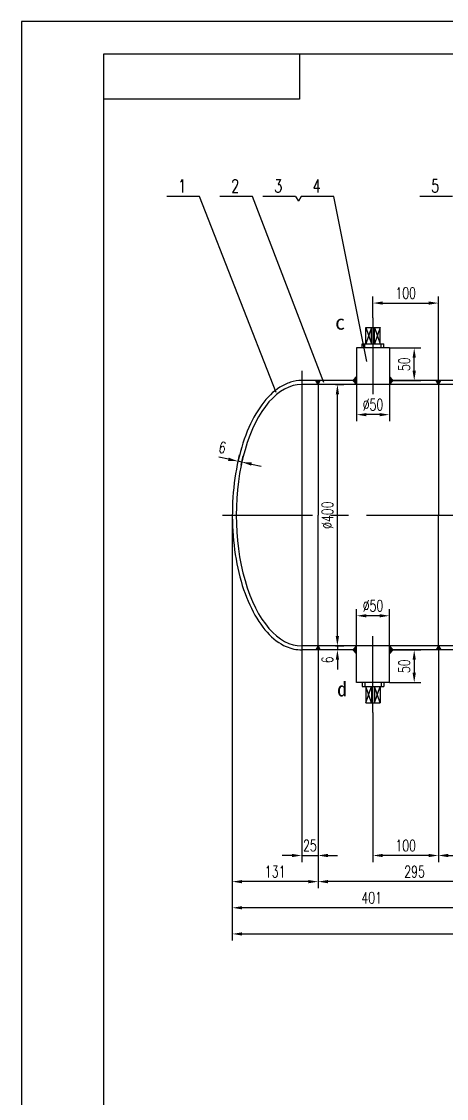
# Model space of a CAD drawing. Extents: x -330 to 591, y 748 to 1407.
# Drawn here: x -329.7 to -199.8, y 1077.6 to 1407.1 of the extents above; entities that cross this region are included whole.
import ezdxf

# ---------------------------------------------------------------- set-up
doc = ezdxf.new("R2010")
doc.units = 0
doc.header["$LTSCALE"] = 11
doc.header["$MEASUREMENT"] = 0
doc.linetypes.add('CENTER', pattern=[2, 1.25, -0.25, 0.25, -0.25])
doc.layers.get('DEFPOINTS').update_dxf_attribs({"linetype": 'CONTINUOUS'})
doc.layers.add('1', color=1, linetype='CONTINUOUS')
doc.layers.add('6', color=1, linetype='CENTER')
doc.styles.add('HZTXT', font='romans.shx', dxfattribs={"width": 0.7, "bigfont": 'hzj.shx'})
doc.styles.get("Standard").update_dxf_attribs({"font": 'SimSun.ttf', "width": 0.7})
doc.dimstyles.get("Standard").update_dxf_attribs({"dimtxt": 0.18, "dimasz": 0.18, "dimexe": 0.18, "dimexo": 0.0625, "dimgap": 0.09, "dimtad": 0, "dimtih": 1, "dimtoh": 1, "dimdec": 4, "dimzin": 0, "dimdsep": 46, "dimtxsty": 'Standard', "dimcen": 0.09, "dimadec": 0, "dimazin": 0, "dimtfac": 1, "dimtdec": 4, "dimtofl": 0, "dimtmove": 0, "dimatfit": 3, "dimfxl": 0, "dimtolj": 1, "dimtzin": 0, "dimarcsym": 0})

# ---------------------------------------------------------------- blocks, each defined once
blk = doc.blocks.new('*D127')
at = {"layer": '1', "color": 4}
for p, q in [((364.54, 1181.74), (364.54, 1125.89)), ((-265.26, 1146.72), (-265.26, 1125.89)), ((-262.26, 1127.89), (361.54, 1127.89))]:
    blk.add_line(p, q, dxfattribs=at)
for points in [[(-262.26, 1128.39), (-262.26, 1127.39), (-265.26, 1127.89)], [(361.54, 1128.39), (361.54, 1127.39), (364.54, 1127.89)]]:
    blk.add_solid(points, dxfattribs=at)
at = {"layer": 'DEFPOINTS', "color": 0}
for p in [(364.54, 1181.74), (-265.26, 1146.72), (364.54, 1127.89)]:
    blk.add_point(p, dxfattribs=at)
at = {"layer": '1', "color": 4, "insert": (49.64, 1130.94), "char_height": 3.5, "attachment_point": 5, "style": 'HZTXT'}
blk.add_mtext('\\A1;~4000', dxfattribs=at)
blk = doc.blocks.new('*D55')
at = {"layer": '1', "color": 4}
for p, q in [((-222.26, 1316.4), (-222.26, 1322.91)), ((-202.26, 1296), (-202.26, 1322.91)), ((-219.26, 1320.91), (-205.26, 1320.91))]:
    blk.add_line(p, q, dxfattribs=at)
for points in [[(-219.26, 1321.41), (-219.26, 1320.41), (-222.26, 1320.91)], [(-205.26, 1321.41), (-205.26, 1320.41), (-202.26, 1320.91)]]:
    blk.add_solid(points, dxfattribs=at)
at = {"layer": 'DEFPOINTS', "color": 0}
for p in [(-202.26, 1320.91), (-222.26, 1316.4), (-202.26, 1296)]:
    blk.add_point(p, dxfattribs=at)
at = {"layer": '1', "color": 4, "insert": (-212.26, 1323.96), "char_height": 3.5, "attachment_point": 5, "style": 'HZTXT'}
blk.add_mtext('\\A1;100', dxfattribs=at)
blk = doc.blocks.new('*D51')
at = {"layer": '1', "color": 4}
for p, q in [((-202.26, 1216), (-202.26, 1149.89)), ((-180.06, 1210.5), (-180.06, 1149.89)), ((-199.26, 1151.89), (-183.06, 1151.89))]:
    blk.add_line(p, q, dxfattribs=at)
for points in [[(-199.26, 1152.39), (-199.26, 1151.39), (-202.26, 1151.89)], [(-183.06, 1152.39), (-183.06, 1151.39), (-180.06, 1151.89)]]:
    blk.add_solid(points, dxfattribs=at)
at = {"layer": 'DEFPOINTS', "color": 0}
for p in [(-202.26, 1216), (-180.06, 1210.5), (-180.06, 1151.89)]:
    blk.add_point(p, dxfattribs=at)
at = {"layer": '1', "color": 4, "insert": (-191.16, 1154.94), "char_height": 3.5, "attachment_point": 5, "style": 'HZTXT'}
blk.add_mtext('\\A1;111', dxfattribs=at)
blk = doc.blocks.new('*D50')
at = {"layer": '1', "color": 4}
for p, q in [((-202.26, 1216), (-202.26, 1149.89)), ((-222.26, 1195.6), (-222.26, 1149.89)), ((-205.26, 1151.89), (-219.26, 1151.89))]:
    blk.add_line(p, q, dxfattribs=at)
for points in [[(-219.26, 1152.39), (-219.26, 1151.39), (-222.26, 1151.89)], [(-205.26, 1152.39), (-205.26, 1151.39), (-202.26, 1151.89)]]:
    blk.add_solid(points, dxfattribs=at)
at = {"layer": 'DEFPOINTS', "color": 0}
for p in [(-202.26, 1216), (-222.26, 1195.6), (-222.26, 1151.89)]:
    blk.add_point(p, dxfattribs=at)
at = {"layer": '1', "color": 4, "insert": (-212.26, 1154.94), "char_height": 3.5, "attachment_point": 5, "style": 'HZTXT'}
blk.add_mtext('\\A1;100', dxfattribs=at)
blk = doc.blocks.new('*D49')
at = {"layer": '1', "color": 4}
for p, q in [((-239.06, 1216), (-239.06, 1141.89)), ((-180.06, 1149.89), (-180.06, 1141.89)), ((-183.06, 1143.89), (-236.06, 1143.89))]:
    blk.add_line(p, q, dxfattribs=at)
for points in [[(-236.06, 1144.39), (-236.06, 1143.39), (-239.06, 1143.89)], [(-183.06, 1144.39), (-183.06, 1143.39), (-180.06, 1143.89)]]:
    blk.add_solid(points, dxfattribs=at)
at = {"layer": 'DEFPOINTS', "color": 0}
for p in [(-239.06, 1216), (-180.06, 1149.89), (-239.06, 1143.89)]:
    blk.add_point(p, dxfattribs=at)
at = {"layer": '1', "color": 4, "insert": (-209.56, 1146.94), "char_height": 3.5, "attachment_point": 5, "style": 'HZTXT'}
blk.add_mtext('\\A1;295', dxfattribs=at)
blk = doc.blocks.new('*D48')
at = {"layer": '1', "color": 4}
for p, q in [((-239.06, 1216), (-239.06, 1149.89)), ((-244.06, 1211.8), (-244.06, 1149.89)), ((-247.06, 1151.89), (-250.06, 1151.89)), ((-244.06, 1151.89), (-239.06, 1151.89)), ((-236.06, 1151.89), (-233.06, 1151.89))]:
    blk.add_line(p, q, dxfattribs=at)
for points in [[(-247.06, 1152.39), (-247.06, 1151.39), (-244.06, 1151.89)], [(-236.06, 1152.39), (-236.06, 1151.39), (-239.06, 1151.89)]]:
    blk.add_solid(points, dxfattribs=at)
at = {"layer": 'DEFPOINTS', "color": 0}
for p in [(-239.06, 1216), (-244.06, 1211.8), (-239.06, 1151.89)]:
    blk.add_point(p, dxfattribs=at)
at = {"layer": '1', "color": 4, "insert": (-241.56, 1154.94), "char_height": 3.5, "attachment_point": 5, "style": 'HZTXT'}
blk.add_mtext('\\A1;25', dxfattribs=at)
blk = doc.blocks.new('*D47')
at = {"layer": '1', "color": 4}
for p, q in [((-265.26, 1256), (-265.26, 1133.89)), ((-180.06, 1210.5), (-180.06, 1133.89)), ((-183.06, 1135.89), (-262.26, 1135.89))]:
    blk.add_line(p, q, dxfattribs=at)
for points in [[(-262.26, 1136.39), (-262.26, 1135.39), (-265.26, 1135.89)], [(-183.06, 1136.39), (-183.06, 1135.39), (-180.06, 1135.89)]]:
    blk.add_solid(points, dxfattribs=at)
at = {"layer": 'DEFPOINTS', "color": 0}
for p in [(-265.26, 1256), (-180.06, 1210.5), (-265.26, 1135.89)]:
    blk.add_point(p, dxfattribs=at)
at = {"layer": '1', "color": 4, "insert": (-222.66, 1138.94), "char_height": 3.5, "attachment_point": 5, "style": 'HZTXT'}
blk.add_mtext('\\A1;401', dxfattribs=at)
blk = doc.blocks.new('*D46')
at = {"layer": '1', "color": 4}
for p, q in [((-265.26, 1256), (-265.26, 1141.89)), ((-239.06, 1216), (-239.06, 1141.89)), ((-242.06, 1143.89), (-262.26, 1143.89))]:
    blk.add_line(p, q, dxfattribs=at)
for points in [[(-262.26, 1144.39), (-262.26, 1143.39), (-265.26, 1143.89)], [(-242.06, 1144.39), (-242.06, 1143.39), (-239.06, 1143.89)]]:
    blk.add_solid(points, dxfattribs=at)
at = {"layer": 'DEFPOINTS', "color": 0}
for p in [(-265.26, 1256), (-239.06, 1216), (-265.26, 1143.89)]:
    blk.add_point(p, dxfattribs=at)
at = {"layer": '1', "color": 4, "insert": (-252.16, 1146.94), "char_height": 3.5, "attachment_point": 5, "style": 'HZTXT'}
blk.add_mtext('\\A1;131', dxfattribs=at)
blk = doc.blocks.new('*D45')
at = {"layer": '1', "color": 4}
for p, q in [((-233.77, 1296), (-231.14, 1296)), ((-233.14, 1219), (-233.14, 1293)), ((-233.77, 1216), (-231.14, 1216))]:
    blk.add_line(p, q, dxfattribs=at)
for points in [[(-233.64, 1293), (-232.64, 1293), (-233.14, 1296)], [(-233.64, 1219), (-232.64, 1219), (-233.14, 1216)]]:
    blk.add_solid(points, dxfattribs=at)
at = {"layer": 'DEFPOINTS', "color": 0}
for p in [(-233.77, 1296), (-233.14, 1296), (-233.77, 1216)]:
    blk.add_point(p, dxfattribs=at)
at = {"layer": '1', "color": 4, "insert": (-236.19, 1256), "char_height": 3.5, "attachment_point": 5, "rotation": 90, "style": 'HZTXT'}
blk.add_mtext('\\A1;%%C400', dxfattribs=at)
blk = doc.blocks.new('*D44')
at = {"layer": '1', "color": 4}
for p, q in [((-233.14, 1219), (-233.14, 1222)), ((-233.77, 1216), (-231.14, 1216)), ((-233.14, 1216), (-233.14, 1214.8)), ((-233, 1214.8), (-235.14, 1214.8)), ((-233.14, 1211.8), (-233.14, 1208.8))]:
    blk.add_line(p, q, dxfattribs=at)
for points in [[(-233.64, 1219), (-232.64, 1219), (-233.14, 1216)], [(-233.64, 1211.8), (-232.64, 1211.8), (-233.14, 1214.8)]]:
    blk.add_solid(points, dxfattribs=at)
at = {"layer": 'DEFPOINTS', "color": 0}
for p in [(-233.77, 1216), (-233.14, 1214.8), (-233, 1214.8)]:
    blk.add_point(p, dxfattribs=at)
at = {"layer": '1', "color": 4, "insert": (-236.19, 1211.74), "char_height": 3.5, "attachment_point": 5, "rotation": 90, "style": 'HZTXT'}
blk.add_mtext('\\A1;6', dxfattribs=at)
blk = doc.blocks.new('*D43')
at = {"layer": '1', "color": 4}
for p, q in [((-216.06, 1214.8), (-207.66, 1214.8)), ((-209.66, 1211.8), (-209.66, 1207.8)), ((-217.26, 1204.8), (-207.66, 1204.8))]:
    blk.add_line(p, q, dxfattribs=at)
for points in [[(-210.16, 1211.8), (-209.16, 1211.8), (-209.66, 1214.8)], [(-210.16, 1207.8), (-209.16, 1207.8), (-209.66, 1204.8)]]:
    blk.add_solid(points, dxfattribs=at)
at = {"layer": 'DEFPOINTS', "color": 0}
for p in [(-216.06, 1214.8), (-217.26, 1204.8), (-209.66, 1204.8)]:
    blk.add_point(p, dxfattribs=at)
at = {"layer": '1', "color": 4, "insert": (-212.71, 1209.8), "char_height": 3.5, "attachment_point": 5, "rotation": 90, "style": 'HZTXT'}
blk.add_mtext('\\A1;50', dxfattribs=at)
blk = doc.blocks.new('*D42')
at = {"layer": '1', "color": 4, "lineweight": -2}
for p, q in [((-227.26, 1216), (-227.26, 1227.23)), ((-217.26, 1216), (-217.26, 1227.23)), ((-220.26, 1225.23), (-224.26, 1225.23))]:
    blk.add_line(p, q, dxfattribs=at)
at = {"layer": '1', "color": 4}
for points in [[(-224.26, 1225.73), (-224.26, 1224.73), (-227.26, 1225.23)], [(-220.26, 1225.73), (-220.26, 1224.73), (-217.26, 1225.23)]]:
    blk.add_solid(points, dxfattribs=at)
at = {"layer": 'DEFPOINTS', "color": 0}
for p in [(-227.26, 1225.23), (-227.26, 1215.95), (-217.26, 1215.95)]:
    blk.add_point(p, dxfattribs=at)
at = {"layer": '1', "color": 4, "insert": (-222.26, 1228.28), "char_height": 3.5, "attachment_point": 5, "style": 'HZTXT'}
blk.add_mtext('\\A1;%%C50', dxfattribs=at)
blk = doc.blocks.new('*D41')
at = {"layer": '1', "color": 4}
for p, q in [((-266.46, 1273.12), (-269.39, 1273.72)), ((-263.72, 1271.54), (-263.11, 1274.47)), ((-262.34, 1272.27), (-263.52, 1272.51)), ((-262.54, 1271.3), (-261.94, 1274.22)), ((-259.4, 1271.66), (-256.47, 1271.05))]:
    blk.add_line(p, q, dxfattribs=at)
for points in [[(-266.35, 1273.61), (-266.56, 1272.63), (-263.52, 1272.51)], [(-259.3, 1272.15), (-259.51, 1271.17), (-262.34, 1272.27)]]:
    blk.add_solid(points, dxfattribs=at)
at = {"layer": 'DEFPOINTS', "color": 0}
for p in [(-263.52, 1272.51), (-263.72, 1271.54), (-262.54, 1271.3)]:
    blk.add_point(p, dxfattribs=at)
at = {"layer": '1', "color": 4, "insert": (-268.28, 1276.73), "char_height": 3.5, "attachment_point": 5, "rotation": 348.3119, "style": 'HZTXT'}
blk.add_mtext('\\A1;6', dxfattribs=at)
blk = doc.blocks.new('*D40')
at = {"layer": '1', "color": 4}
for p, q in [((-217.26, 1307.2), (-207.66, 1307.2)), ((-209.66, 1300.2), (-209.66, 1304.2)), ((-216.06, 1297.2), (-207.66, 1297.2))]:
    blk.add_line(p, q, dxfattribs=at)
for points in [[(-210.16, 1304.2), (-209.16, 1304.2), (-209.66, 1307.2)], [(-210.16, 1300.2), (-209.16, 1300.2), (-209.66, 1297.2)]]:
    blk.add_solid(points, dxfattribs=at)
at = {"layer": 'DEFPOINTS', "color": 0}
for p in [(-217.26, 1307.2), (-209.66, 1307.2), (-216.06, 1297.2)]:
    blk.add_point(p, dxfattribs=at)
at = {"layer": '1', "color": 4, "insert": (-212.71, 1302.2), "char_height": 3.5, "attachment_point": 5, "rotation": 90, "style": 'HZTXT'}
blk.add_mtext('\\A1;50', dxfattribs=at)
blk = doc.blocks.new('*D39')
at = {"layer": '1', "color": 4, "lineweight": -2}
for p, q in [((-227.26, 1296), (-227.26, 1284.77)), ((-217.26, 1296), (-217.26, 1284.77)), ((-220.26, 1286.77), (-224.26, 1286.77))]:
    blk.add_line(p, q, dxfattribs=at)
at = {"layer": '1', "color": 4}
for points in [[(-224.26, 1287.27), (-224.26, 1286.27), (-227.26, 1286.77)], [(-220.26, 1287.27), (-220.26, 1286.27), (-217.26, 1286.77)]]:
    blk.add_solid(points, dxfattribs=at)
at = {"layer": 'DEFPOINTS', "color": 0}
for p in [(-227.26, 1296.05), (-217.26, 1296.05), (-227.26, 1286.77)]:
    blk.add_point(p, dxfattribs=at)
at = {"layer": '1', "color": 4, "insert": (-222.26, 1289.82), "char_height": 3.5, "attachment_point": 5, "style": 'HZTXT'}
blk.add_mtext('\\A1;%%C50', dxfattribs=at)

msp = doc.modelspace()

# ---------------------------------------------------------------- hatches: boundary and pattern name
at = {"layer": '1'}
for points in [[(-228.462271, 1297.203015), (-227.262271, 1298.403015), (-227.262271, 1296.003015)], [(-217.262271, 1298.403015), (-216.062271, 1297.203015), (-217.262271, 1296.003015)], [(-238.369451, 1297.203015), (-239.755092, 1297.203015), (-239.062271, 1296.003015)], [(-201.569451, 1297.203015), (-202.955092, 1297.203015), (-202.262271, 1296.003015)], [(-239.062271, 1216.003015), (-239.755092, 1214.803015), (-238.369451, 1214.803015)], [(-228.462271, 1214.803015), (-227.262271, 1213.603015), (-227.262271, 1216.003015)], [(-217.262271, 1213.603015), (-216.062271, 1214.803015), (-217.262271, 1216.003015)], [(-202.262271, 1216.003015), (-202.955092, 1214.803015), (-201.569451, 1214.803015)]]:
    msp.add_hatch(color=0, dxfattribs=at).paths.add_polyline_path(points)

# ---------------------------------------------------------------- linework, layer by layer
at = {"layer": '1', "color": 0}
for p, q in [((591.319001, 1407.050472), (-329.680999, 1407.050472)), ((-329.680999, 1407.050472), (-329.680999, 748.050472)), ((581.319001, 1397.050472), (-304.680999, 1397.050472)), ((-304.680999, 1397.050472), (-304.680999, 758.050472)), ((-244.680999, 1397.050472), (-244.680999, 1383.26793)), ((-244.680999, 1383.26793), (-304.680999, 1383.26793)), ((-275.267049, 1353.543322), (-285.267049, 1353.543322)), ((-251.825461, 1293.556702), (-275.267049, 1353.543322)), ((-259.072918, 1353.543322), (-269.072918, 1353.543322)), ((-237.293098, 1296.626618), (-259.072918, 1353.543322)), ((-245.913154, 1353.543322), (-255.913154, 1353.543322)), ((-245.913154, 1353.543322), (-245.047129, 1352.043322)), ((-244.181103, 1353.543322), (-245.047129, 1352.043322)), ((-234.181103, 1353.543322), (-244.181103, 1353.543322)), ((-224.185224, 1303.069968), (-234.181103, 1353.543322)), ((-197.966048, 1353.543322), (-207.966048, 1353.543322)), ((-222.262271, 1316.403015), (-222.262271, 1293.003015)), ((-224.462271, 1313.403015), (-220.062271, 1313.403015)), ((-224.462271, 1308.403015), (-224.462271, 1313.403015)), ((-222.762271, 1313.403015), (-224.462271, 1308.403015)), ((-224.462271, 1313.403015), (-222.762271, 1308.403015)), ((-222.762271, 1308.403015), (-222.762271, 1313.403015)), ((-221.762271, 1308.403015), (-221.762271, 1313.403015)), ((-220.062271, 1313.403015), (-221.762271, 1308.403015)), ((-221.762271, 1313.403015), (-220.062271, 1308.403015)), ((-220.062271, 1308.403015), (-220.062271, 1313.403015)), ((-225.562271, 1307.203015), (-225.562271, 1308.403015)), ((-225.562271, 1308.403015), (-218.962271, 1308.403015)), ((-224.762271, 1307.203015), (-224.762271, 1308.403015)), ((-219.762271, 1307.203015), (-219.762271, 1308.403015)), ((-218.962271, 1307.203015), (-218.962271, 1308.403015)), ((-227.262271, 1307.203015), (-227.262271, 1296.003015)), ((-217.262271, 1307.203015), (-227.262271, 1307.203015)), ((-217.262271, 1307.203015), (-217.262271, 1296.003015)), ((-244.062271, 1300.203015), (-244.062271, 1211.803015)), ((-228.462271, 1297.203015), (-227.262271, 1298.403015)), ((-216.062271, 1297.203015), (-217.262271, 1298.403015)), ((-228.462271, 1297.203015), (-244.062271, 1297.203015)), ((-179.462271, 1296.003015), (-244.062271, 1296.003015)), ((-239.062271, 1296.003015), (-239.755092, 1297.203015)), ((-239.062271, 1296.003015), (-238.369451, 1297.203015)), ((-239.062271, 1296.003015), (-239.062271, 1256.003015)), ((-227.262271, 1296.003015), (-228.462271, 1297.203015)), ((-217.262271, 1296.003015), (-216.062271, 1297.203015)), ((-193.164518, 1297.203015), (-216.062271, 1297.203015)), ((-202.262271, 1296.003015), (-202.955092, 1297.203015)), ((-202.262271, 1296.003015), (-201.569451, 1297.203015)), ((-202.262271, 1296.003015), (-202.262271, 1256.003015)), ((-239.062271, 1216.003015), (-239.062271, 1256.003015)), ((-202.262271, 1216.003015), (-202.262271, 1256.003015)), ((-179.462271, 1216.003015), (-244.062271, 1216.003015)), ((-239.062271, 1216.003015), (-239.755092, 1214.803015)), ((-239.062271, 1216.003015), (-238.369451, 1214.803015)), ((-227.262271, 1216.003015), (-228.462271, 1214.803015)), ((-227.262271, 1204.803015), (-227.262271, 1216.003015)), ((-222.262271, 1195.603015), (-222.262271, 1219.003015)), ((-217.262271, 1204.803015), (-217.262271, 1216.003015)), ((-217.262271, 1216.003015), (-216.062271, 1214.803015)), ((-202.262271, 1216.003015), (-202.955092, 1214.803015)), ((-202.262271, 1216.003015), (-201.569451, 1214.803015)), ((-228.462271, 1214.803015), (-244.062271, 1214.803015)), ((-228.462271, 1214.803015), (-227.262271, 1213.603015)), ((-216.062271, 1214.803015), (-217.262271, 1213.603015)), ((-193.164518, 1214.803015), (-216.062271, 1214.803015)), ((-217.262271, 1204.803015), (-227.262271, 1204.803015)), ((-225.562271, 1204.803015), (-225.562271, 1203.603015)), ((-225.562271, 1203.603015), (-218.962271, 1203.603015)), ((-224.762271, 1204.803015), (-224.762271, 1203.603015)), ((-224.462271, 1203.603015), (-224.462271, 1198.603015)), ((-224.462271, 1198.603015), (-222.762271, 1203.603015)), ((-222.762271, 1198.603015), (-224.462271, 1203.603015)), ((-222.762271, 1203.603015), (-222.762271, 1198.603015)), ((-221.762271, 1203.603015), (-221.762271, 1198.603015)), ((-221.762271, 1198.603015), (-220.062271, 1203.603015)), ((-220.062271, 1198.603015), (-221.762271, 1203.603015)), ((-220.062271, 1203.603015), (-220.062271, 1198.603015)), ((-219.762271, 1204.803015), (-219.762271, 1203.603015)), ((-218.962271, 1204.803015), (-218.962271, 1203.603015)), ((-224.462271, 1198.603015), (-220.062271, 1198.603015))]:
    msp.add_line(p, q, dxfattribs=at)
msp.add_ellipse((-244.062271, 1256.003015), major_axis=(0, -40), ratio=0.5, start_param=3.1415926536, end_param=6.2831853072, dxfattribs=at)
msp.add_open_spline([(-244.062271, 1297.203015), (-245.205638, 1297.203015), (-246.348504, 1297.026778), (-248.585173, 1296.336374), (-249.678832, 1295.822961), (-252.739435, 1293.88739), (-254.604677, 1292.064442), (-257.956516, 1287.502907), (-259.444161, 1284.762063), (-261.954503, 1278.579808), (-262.976387, 1275.138554), (-264.48212, 1267.830153), (-264.965559, 1263.96385), (-265.357639, 1256.119086), (-265.266188, 1252.141598), (-264.515188, 1244.398461), (-263.85582, 1240.633767), (-262.017761, 1233.621058), (-260.839613, 1230.373776), (-258.044474, 1224.655194), (-256.428271, 1222.183494), (-252.847554, 1218.219737), (-250.879448, 1216.725219), (-247.259909, 1215.149777), (-245.662294, 1214.803015), (-244.062271, 1214.803015)], degree=3, knots=[0, 0, 0, 0, 0.1531294697, 0.1531294697, 0.3062589393, 0.3062589393, 0.5974861542, 0.5974861542, 0.888713369, 0.888713369, 1.1799405839, 1.1799405839, 1.4711677988, 1.4711677988, 1.7623950136, 1.7623950136, 2.0536222285, 2.0536222285, 2.3448494433, 2.3448494433, 2.6360766582, 2.6360766582, 2.9273038731, 2.9273038731, 3.1415926536, 3.1415926536, 3.1415926536, 3.1415926536], dxfattribs=at)
at = {"layer": '6', "color": 0, "ltscale": 2}
msp.add_line((-268.261995, 1256.003015), (367.537452, 1256.003015), dxfattribs=at)

# ---------------------------------------------------------------- texts
at = {"layer": '1', "color": 0, "style": 'HZTXT', "width": 0.7}
for s, p in [('1', (-281.771468, 1354.755153)), ('2', (-265.577337, 1354.755153)), ('3', (-252.417573, 1354.755153)), ('4', (-240.685522, 1354.755153)), ('5', (-204.470467, 1354.755153))]:
    msp.add_text(s, height=4, dxfattribs=at).set_placement(p)
at = {"layer": '1', "color": 0}
for s, p in [('c', (-233.847171, 1312.77949)), ('d', (-233.251576, 1200.56883))]:
    msp.add_text(s, height=4.5, dxfattribs=at).set_placement(p)

# ---------------------------------------------------------------- dimensions: what is measured, and where the dimension line sits
for base, p1, p2, picture, middle in [((-202.262271, 1320.910931), (-222.262271, 1316.403015), (-202.262271, 1296.003015), '*D55', (-212.262271, 1323.960931)), ((-239.062271, 1151.890746), (-244.062271, 1211.803015), (-239.062271, 1216.003015), '*D48', (-241.562271, 1154.940746)), ((-239.062271, 1143.890746), (-180.062271, 1149.890746), (-239.062271, 1216.003015), '*D49', (-209.562271, 1146.940746)), ((-222.262271, 1151.890746), (-202.262271, 1216.003015), (-222.262271, 1195.603015), '*D50', (-212.262271, 1154.940746)), ((-180.062271, 1151.890746), (-202.262271, 1216.003015), (-180.062271, 1210.503015), '*D51', (-191.162271, 1154.940746))]:
    dim = msp.add_linear_dim(base=base, p1=p1, p2=p2, dimstyle='Standard', override={"dimtxt": 3.5, "dimasz": 3, "dimexe": 2, "dimexo": 0, "dimgap": 1.3, "dimtad": 1, "dimtih": 0, "dimtoh": 0, "dimlfac": 5, "dimzin": 8, "dimtxsty": 'HZTXT', "dimcen": 0.1, "dimclrd": 4, "dimclre": 4, "dimclrt": 4, "dimtfac": 0.571429, "dimtix": 1, "dimtofl": 1, "dimtmove": 2, "dimtvp": 2, "dimlwd": 65535, "dimlwe": 65535}, dxfattribs=at)
    dim.commit()
    dim.dimension.update_dxf_attribs({"geometry": picture, "text_midpoint": middle})
for base, p1, p2, angle, picture, middle in [((-209.664827, 1307.203015), (-216.062271, 1297.203015), (-217.262271, 1307.203015), 90, '*D40', (-212.714827, 1302.203015)), ((-209.664827, 1204.803015), (-216.062271, 1214.803015), (-217.262271, 1204.803015), 270, '*D43', (-212.714827, 1209.803015))]:
    dim = msp.add_linear_dim(base=base, p1=p1, p2=p2, angle=angle, dimstyle='Standard', override={"dimtxt": 3.5, "dimasz": 3, "dimexe": 2, "dimexo": 0, "dimgap": 1.3, "dimtad": 1, "dimtih": 0, "dimtoh": 0, "dimlfac": 5, "dimzin": 8, "dimtxsty": 'HZTXT', "dimcen": 0.1, "dimclrd": 4, "dimclre": 4, "dimclrt": 4, "dimtfac": 0.571429, "dimtix": 1, "dimtofl": 1, "dimtmove": 2, "dimtvp": 2, "dimlwd": 65535, "dimlwe": 65535}, dxfattribs=at)
    dim.commit()
    dim.dimension.update_dxf_attribs({"geometry": picture, "text_midpoint": middle})
for base, p1, p2, angle, text, override, picture, middle in [((-233.137145, 1296.003015), (-233.767837, 1216.003015), (-233.767837, 1296.003015), 90, '%%C400', {"dimtxt": 3.5, "dimasz": 3, "dimexe": 2, "dimexo": 0, "dimgap": 1.3, "dimtad": 1, "dimtih": 0, "dimtoh": 0, "dimlfac": 5, "dimzin": 8, "dimtxsty": 'HZTXT', "dimcen": 0.1, "dimclrd": 4, "dimclre": 4, "dimclrt": 4, "dimtfac": 0.571429, "dimtix": 1, "dimtofl": 1, "dimtmove": 2, "dimtvp": 2, "dimlwd": 65535, "dimlwe": 65535}, '*D45', (-236.187145, 1256.003015)), ((-227.262271, 1286.773704), (-217.262271, 1296.053015), (-227.262271, 1296.053015), 180, '%%C50', {"dimtxt": 3.5, "dimasz": 3, "dimexe": 2, "dimexo": 0.05, "dimgap": 1.3, "dimtad": 1, "dimtih": 0, "dimtoh": 0, "dimzin": 8, "dimtxsty": 'HZTXT', "dimcen": 0.1, "dimclrd": 4, "dimclre": 4, "dimclrt": 4, "dimtfac": 0.571429, "dimtix": 1, "dimtofl": 1, "dimtmove": 1, "dimtvp": 2}, '*D39', (-222.262271, 1289.823704)), ((-227.262271, 1225.232327), (-217.262271, 1215.953015), (-227.262271, 1215.953015), 180, '%%C50', {"dimtxt": 3.5, "dimasz": 3, "dimexe": 2, "dimexo": 0.05, "dimgap": 1.3, "dimtad": 1, "dimtih": 0, "dimtoh": 0, "dimzin": 8, "dimtxsty": 'HZTXT', "dimcen": 0.1, "dimclrd": 4, "dimclre": 4, "dimclrt": 4, "dimtfac": 0.571429, "dimtix": 1, "dimtofl": 1, "dimtmove": 1, "dimtvp": 2}, '*D42', (-222.262271, 1228.282327))]:
    dim = msp.add_linear_dim(base=base, p1=p1, p2=p2, angle=angle, text=text, dimstyle='Standard', override=override, dxfattribs=at)
    dim.commit()
    dim.dimension.update_dxf_attribs({"geometry": picture, "text_midpoint": middle})
for base, p1, p2, angle, picture, middle, dimtype in [((-263.517415, 1272.508467), (-262.542978, 1271.295299), (-263.718096, 1271.538399), 168.31193916, '*D41', (-268.284597, 1276.726124), 161), ((-233.137145, 1214.803015), (-233.767837, 1216.003015), (-233.002528, 1214.803015), 90, '*D44', (-236.187145, 1211.735119), 160)]:
    dim = msp.add_linear_dim(base=base, p1=p1, p2=p2, angle=angle, dimstyle='Standard', override={"dimtxt": 3.5, "dimasz": 3, "dimexe": 2, "dimexo": 0, "dimgap": 1.3, "dimtad": 1, "dimtih": 0, "dimtoh": 0, "dimlfac": 5, "dimzin": 8, "dimtxsty": 'HZTXT', "dimcen": 0.1, "dimclrd": 4, "dimclre": 4, "dimclrt": 4, "dimtfac": 0.571429, "dimtix": 1, "dimtofl": 1, "dimtmove": 2, "dimtvp": 2, "dimlwd": 65535, "dimlwe": 65535}, dxfattribs=at)
    dim.commit()
    dim.dimension.update_dxf_attribs({"geometry": picture, "text_midpoint": middle, "dimtype": dimtype})
for base, p1, p2, text, picture, middle in [((-265.261995, 1135.890746), (-180.062271, 1210.503015), (-265.261995, 1256.003015), '401', '*D47', (-222.662133, 1138.940746)), ((-265.261995, 1143.890746), (-239.062271, 1216.003015), (-265.261995, 1256.003015), '131', '*D46', (-252.162133, 1146.940746)), ((364.537452, 1127.890746), (-265.261995, 1146.719946), (364.537452, 1181.742151), '~4000', '*D127', (49.637729, 1130.940746))]:
    dim = msp.add_linear_dim(base=base, p1=p1, p2=p2, text=text, dimstyle='Standard', override={"dimtxt": 3.5, "dimasz": 3, "dimexe": 2, "dimexo": 0, "dimgap": 1.3, "dimtad": 1, "dimtih": 0, "dimtoh": 0, "dimlfac": 5, "dimzin": 8, "dimtxsty": 'HZTXT', "dimcen": 0.1, "dimclrd": 4, "dimclre": 4, "dimclrt": 4, "dimtfac": 0.571429, "dimtix": 1, "dimtofl": 1, "dimtmove": 2, "dimtvp": 2, "dimlwd": 65535, "dimlwe": 65535}, dxfattribs=at)
    dim.commit()
    dim.dimension.update_dxf_attribs({"geometry": picture, "text_midpoint": middle})

doc.saveas('drawing.dxf')
